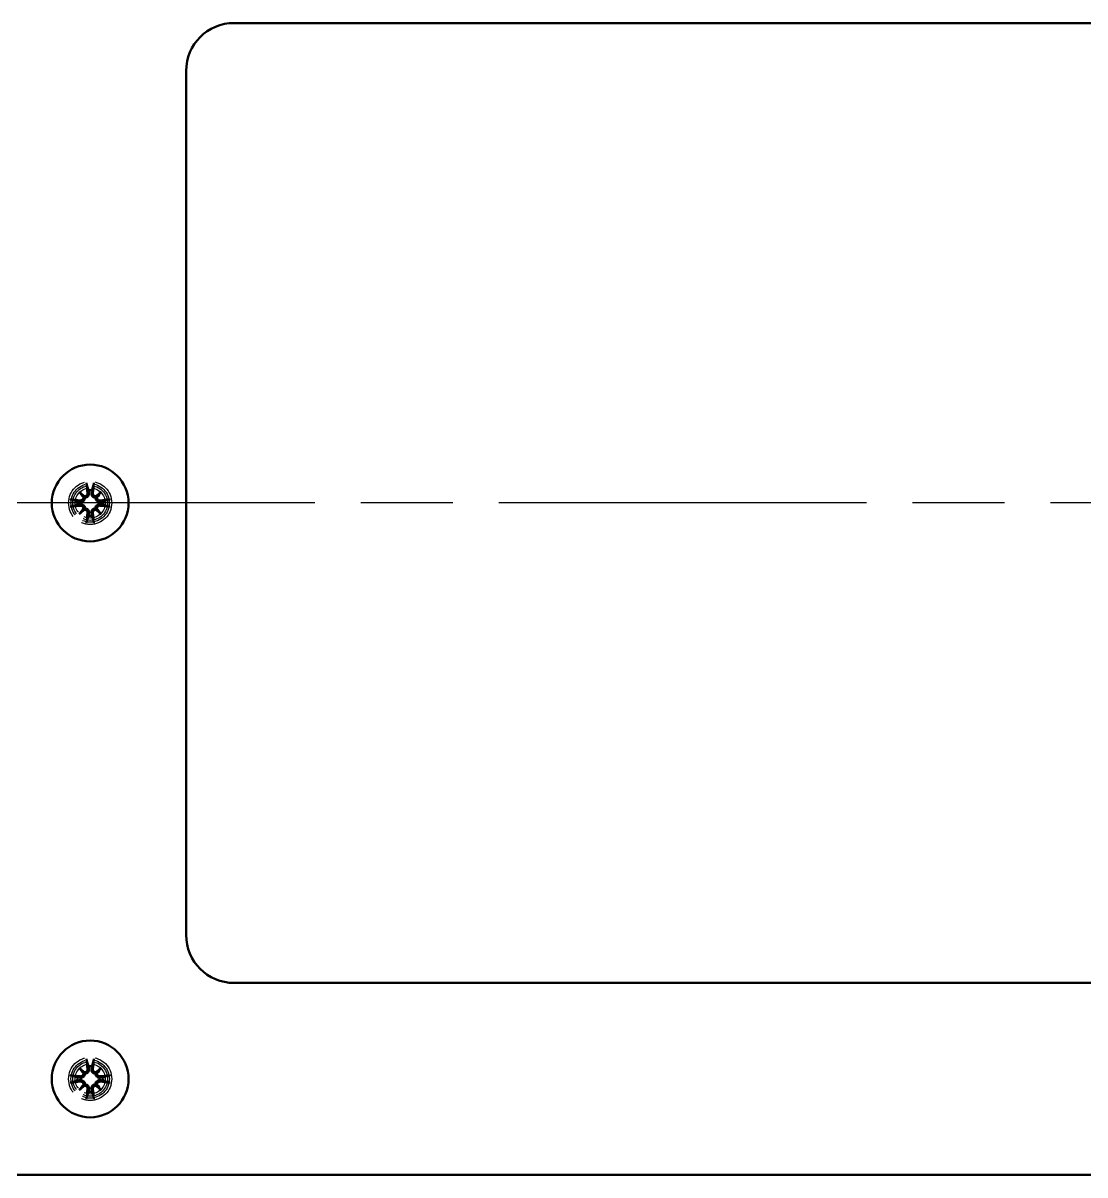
# Model space of a CAD drawing. Header units: millimetres. Extents: x 0 to 4200, y 0 to 2970.
# Drawn here: x 1369.3 to 1479.9, y 2135.2 to 2255.2 of the extents above; entities that cross this region are included whole.
import ezdxf

# ---------------------------------------------------------------- set-up
doc = ezdxf.new("R2010")
doc.units = ezdxf.units.MM
doc.header["$LTSCALE"] = 10
doc.linetypes.add('CHAIN', pattern=[0.7087, 0.4724, -0.0591, 0.1181, -0.0591])
doc.linetypes.add('DASHED', pattern=[0.2067, 0.1654, -0.0413])
doc.layers.add('Centerline (ANSI)', color=7, linetype='Continuous', lineweight=25)
doc.layers.add('Co ban', color=7, linetype='Continuous', lineweight=50)
doc.layers.add('Manh', color=7, linetype='DASHED', lineweight=25, true_color=0x008000)

msp = doc.modelspace()

# ---------------------------------------------------------------- linework, layer by layer
at = {"layer": 'Centerline (ANSI)', "linetype": 'CHAIN', "ltscale": 8.113447}
msp.add_line((2549.67, 2205.2), (583.52, 2205.2), dxfattribs=at)
at = {"layer": 'Co ban'}
for p, q in [((1391.27, 2255.2), (1581.27, 2255.2)), ((1386.27, 2160.2), (1386.27, 2250.2)), ((1375.11, 2206.36), (1375.6, 2205.87)), ((1375.6, 2205.87), (1375.74, 2205.73)), ((1376.95, 2205.87), (1376.81, 2205.73)), ((1377.43, 2206.36), (1376.95, 2205.87)), ((1375.11, 2204.04), (1375.6, 2204.52)), ((1375.6, 2204.52), (1375.74, 2204.66)), ((1376.95, 2204.52), (1376.81, 2204.66)), ((1377.43, 2204.04), (1376.95, 2204.52)), ((1581.27, 2155.2), (1391.27, 2155.2)), ((1375.11, 2146.36), (1375.6, 2145.87)), ((1375.6, 2145.87), (1375.74, 2145.73)), ((1376.95, 2145.87), (1376.81, 2145.73)), ((1377.43, 2146.36), (1376.95, 2145.87)), ((1375.11, 2144.04), (1375.6, 2144.52)), ((1375.6, 2144.52), (1375.74, 2144.66)), ((1376.95, 2144.52), (1376.81, 2144.66)), ((1377.43, 2144.04), (1376.95, 2144.52)), ((1821.27, 2135.2), (711.27, 2135.2))]:
    msp.add_line(p, q, dxfattribs=at)
for centre in [(1376.27, 2205.2), (1376.27, 2145.2)]:
    msp.add_circle(centre, 4, dxfattribs=at)
for centre, radius, start, end in [((1391.27, 2250.2), 5, 90, 180), ((1376.27, 2205.2), 1.34, 82.3918, 97.6082), ((1376.27, 2205.2), 1.34, 172.3918, 187.6082), ((1376.27, 2205.2), 1.34, 352.3918, 7.6082), ((1376.27, 2205.2), 1.34, 262.3918, 277.6082), ((1391.27, 2160.2), 5, 180, 270), ((1376.27, 2145.2), 1.34, 82.3918, 97.6082), ((1376.27, 2145.2), 1.34, 172.3918, 187.6082), ((1376.27, 2145.2), 1.34, 352.3918, 7.6082), ((1376.27, 2145.2), 1.34, 262.3918, 277.6082)]:
    msp.add_arc(centre, radius, start, end, dxfattribs=at)
for centre, major_axis, ratio, start_param, end_param in [((1376.68, 2205.25), (0.78, -6.44), 0.087156, 4.378084, 4.547777), ((1375.87, 2205.25), (0.78, 6.44), 0.087156, 4.877001, 5.046694), ((1377, 2205.82), (-4.2, 4.86), 0.173648, 1.313224, 1.430376), ((1375.65, 2204.47), (4.86, -4.2), 0.173648, 1.711217, 1.828368), ((1375.37, 2205.86), (-0.188, -0.163), 0.868224, 2.023807, 2.409971), ((1375.61, 2206.1), (-0.163, -0.188), 0.868224, 0.731621, 1.117785), ((1376.9, 2204.47), (4.86, 4.2), 0.173648, 1.313224, 1.430376), ((1376.94, 2206.1), (-0.163, 0.188), 0.868224, 2.023807, 2.409971), ((1377.18, 2205.86), (-0.188, 0.163), 0.868224, 0.731621, 1.117785), ((1375.55, 2205.82), (-4.2, -4.86), 0.173648, 1.711217, 1.828368), ((1376.23, 2204.79), (-6.44, 0.78), 0.087156, 4.877001, 5.046694), ((1376.23, 2205.6), (6.44, 0.78), 0.087156, 4.378084, 4.547777), ((1377, 2204.57), (4.2, 4.86), 0.173648, 1.711217, 1.828368), ((1375.65, 2205.92), (-4.86, -4.2), 0.173648, 1.313224, 1.430376), ((1375.37, 2204.54), (0.188, -0.163), 0.868224, 0.731621, 1.117785), ((1375.61, 2204.29), (0.163, -0.188), 0.868224, 2.023807, 2.409971), ((1376.94, 2204.29), (0.163, 0.188), 0.868224, 0.731621, 1.117785), ((1376.9, 2205.92), (-4.86, 4.2), 0.173648, 1.711217, 1.828368), ((1377.18, 2204.54), (0.188, 0.163), 0.868224, 2.023807, 2.409971), ((1375.55, 2204.57), (4.2, -4.86), 0.173648, 1.313224, 1.430376), ((1376.32, 2204.79), (-6.44, -0.78), 0.087156, 4.378084, 4.547777), ((1376.32, 2205.6), (6.44, -0.78), 0.087156, 4.877001, 5.046694), ((1376.68, 2205.15), (-0.78, -6.44), 0.087156, 4.877001, 5.046694), ((1375.87, 2205.15), (-0.78, 6.44), 0.087156, 4.378084, 4.547777), ((1376.68, 2145.25), (0.78, -6.44), 0.087156, 4.378084, 4.547777), ((1375.87, 2145.25), (0.78, 6.44), 0.087156, 4.877001, 5.046694), ((1377, 2145.82), (-4.2, 4.86), 0.173648, 1.313224, 1.430376), ((1375.65, 2144.47), (4.86, -4.2), 0.173648, 1.711217, 1.828368), ((1375.37, 2145.86), (-0.188, -0.163), 0.868224, 2.023807, 2.409971), ((1375.61, 2146.1), (-0.163, -0.188), 0.868224, 0.731621, 1.117785), ((1376.9, 2144.47), (4.86, 4.2), 0.173648, 1.313224, 1.430376), ((1376.94, 2146.1), (-0.163, 0.188), 0.868224, 2.023807, 2.409971), ((1377.18, 2145.86), (-0.188, 0.163), 0.868224, 0.731621, 1.117785), ((1375.55, 2145.82), (-4.2, -4.86), 0.173648, 1.711217, 1.828368), ((1376.23, 2144.79), (-6.44, 0.78), 0.087156, 4.877001, 5.046694), ((1376.23, 2145.6), (6.44, 0.78), 0.087156, 4.378084, 4.547777), ((1377, 2144.57), (4.2, 4.86), 0.173648, 1.711217, 1.828368), ((1375.65, 2145.92), (-4.86, -4.2), 0.173648, 1.313224, 1.430376), ((1375.37, 2144.54), (0.188, -0.163), 0.868224, 0.731621, 1.117785), ((1375.61, 2144.29), (0.163, -0.188), 0.868224, 2.023807, 2.409971), ((1376.94, 2144.29), (0.163, 0.188), 0.868224, 0.731621, 1.117785), ((1376.9, 2145.92), (-4.86, 4.2), 0.173648, 1.711217, 1.828368), ((1377.18, 2144.54), (0.188, 0.163), 0.868224, 2.023807, 2.409971), ((1375.55, 2144.57), (4.2, -4.86), 0.173648, 1.313224, 1.430376), ((1376.32, 2144.79), (-6.44, -0.78), 0.087156, 4.378084, 4.547777), ((1376.32, 2145.6), (6.44, -0.78), 0.087156, 4.877001, 5.046694), ((1376.68, 2145.15), (-0.78, -6.44), 0.087156, 4.877001, 5.046694), ((1375.87, 2145.15), (-0.78, 6.44), 0.087156, 4.378084, 4.547777)]:
    msp.add_ellipse(centre, major_axis=major_axis, ratio=ratio, start_param=start_param, end_param=end_param, dxfattribs=at)
for points, knots in [([(1375.92, 2207.09), (1375.92, 2207.1), (1375.92, 2207.11), (1375.91, 2207.14), (1375.91, 2207.16), (1375.9, 2207.2), (1375.9, 2207.22), (1375.9, 2207.26), (1375.89, 2207.28), (1375.89, 2207.29)], [0.05658644, 0.05658644, 0.05658644, 0.05658644, 0.06161587, 0.06161587, 0.06775669, 0.06775669, 0.07390904, 0.07390904, 0.07912293, 0.07912293, 0.07912293, 0.07912293]), ([(1376.66, 2207.29), (1376.65, 2207.28), (1376.65, 2207.26), (1376.65, 2207.22), (1376.64, 2207.2), (1376.64, 2207.16), (1376.63, 2207.14), (1376.63, 2207.11), (1376.63, 2207.1), (1376.62, 2207.09)], [0.01947687, 0.01947687, 0.01947687, 0.01947687, 0.02469076, 0.02469076, 0.03084311, 0.03084311, 0.03698394, 0.03698394, 0.04201336, 0.04201336, 0.04201336, 0.04201336]), ([(1375.74, 2205.73), (1375.74, 2205.71), (1375.73, 2205.68), (1375.72, 2205.62), (1375.7, 2205.58), (1375.66, 2205.51), (1375.63, 2205.47), (1375.57, 2205.41), (1375.53, 2205.39), (1375.46, 2205.35), (1375.42, 2205.34), (1375.33, 2205.32), (1375.28, 2205.32), (1375.24, 2205.33), (1375.23, 2205.33), (1375.23, 2205.33), (1375.22, 2205.33)], [-0.07279593, -0.07279593, -0.07279593, -0.07279593, -0.06545108, -0.06545108, -0.05320296, -0.05320296, -0.04095485, -0.04095485, -0.02870674, -0.02870674, -0.01435337, -0.01435337, 0, 0, 0, 0.00217911, 0.00217911, 0.00217911, 0.00217911]), ([(1375.58, 2205.78), (1375.58, 2205.78), (1375.58, 2205.78), (1375.58, 2205.74), (1375.57, 2205.7), (1375.54, 2205.62), (1375.51, 2205.59), (1375.46, 2205.54), (1375.43, 2205.51), (1375.35, 2205.48), (1375.31, 2205.47), (1375.26, 2205.47), (1375.25, 2205.47), (1375.24, 2205.47)], [0.02262944, 0.02262944, 0.02262944, 0.02262944, 0.02319765, 0.02319765, 0.0345489, 0.0345489, 0.04590016, 0.04590016, 0.05733835, 0.05733835, 0.06877655, 0.06877655, 0.07249221, 0.07249221, 0.07249221, 0.07249221]), ([(1376, 2206.23), (1376, 2206.2), (1376, 2206.16), (1375.97, 2206.08), (1375.95, 2206.04), (1375.91, 2205.98), (1375.88, 2205.95), (1375.81, 2205.91), (1375.77, 2205.9), (1375.72, 2205.9), (1375.7, 2205.89), (1375.69, 2205.89)], [0, 0, 0, 0, 0.01151442, 0.01151442, 0.02302884, 0.02302884, 0.0344178, 0.0344178, 0.04580676, 0.04580676, 0.0498478, 0.0498478, 0.0498478, 0.0498478]), ([(1376.14, 2206.25), (1376.14, 2206.25), (1376.14, 2206.24), (1376.15, 2206.19), (1376.15, 2206.14), (1376.13, 2206.05), (1376.12, 2206.01), (1376.08, 2205.94), (1376.06, 2205.9), (1376, 2205.84), (1375.96, 2205.81), (1375.89, 2205.77), (1375.85, 2205.75), (1375.79, 2205.74), (1375.76, 2205.73), (1375.74, 2205.73)], [0.18013192, 0.18013192, 0.18013192, 0.18013192, 0.18231103, 0.18231103, 0.1966644, 0.1966644, 0.21101777, 0.21101777, 0.22326588, 0.22326588, 0.23551399, 0.23551399, 0.24776211, 0.24776211, 0.25510696, 0.25510696, 0.25510696, 0.25510696]), ([(1376.81, 2205.73), (1376.79, 2205.73), (1376.76, 2205.74), (1376.69, 2205.75), (1376.65, 2205.77), (1376.58, 2205.81), (1376.55, 2205.84), (1376.49, 2205.9), (1376.47, 2205.94), (1376.43, 2206.01), (1376.41, 2206.05), (1376.4, 2206.14), (1376.4, 2206.19), (1376.4, 2206.23), (1376.4, 2206.24), (1376.4, 2206.25), (1376.41, 2206.25)], [-0.07279593, -0.07279593, -0.07279593, -0.07279593, -0.06545108, -0.06545108, -0.05320296, -0.05320296, -0.04095485, -0.04095485, -0.02870674, -0.02870674, -0.01435337, -0.01435337, 0, 0, 0, 0.00217911, 0.00217911, 0.00217911, 0.00217911]), ([(1376.86, 2205.89), (1376.86, 2205.89), (1376.86, 2205.89), (1376.82, 2205.9), (1376.78, 2205.9), (1376.7, 2205.93), (1376.67, 2205.96), (1376.61, 2206.01), (1376.59, 2206.04), (1376.56, 2206.12), (1376.55, 2206.16), (1376.55, 2206.21), (1376.55, 2206.22), (1376.55, 2206.23)], [0.02262869, 0.02262869, 0.02262869, 0.02262869, 0.02311382, 0.02311382, 0.03450698, 0.03450698, 0.04590014, 0.04590014, 0.05733833, 0.05733833, 0.06877652, 0.06877652, 0.07249219, 0.07249219, 0.07249219, 0.07249219]), ([(1377.33, 2205.33), (1377.32, 2205.33), (1377.32, 2205.33), (1377.27, 2205.32), (1377.22, 2205.32), (1377.13, 2205.34), (1377.09, 2205.35), (1377.01, 2205.39), (1376.98, 2205.41), (1376.92, 2205.47), (1376.89, 2205.51), (1376.85, 2205.58), (1376.83, 2205.62), (1376.82, 2205.68), (1376.81, 2205.71), (1376.81, 2205.73)], [0.18013192, 0.18013192, 0.18013192, 0.18013192, 0.18231103, 0.18231103, 0.1966644, 0.1966644, 0.21101777, 0.21101777, 0.22326588, 0.22326588, 0.23551399, 0.23551399, 0.24776211, 0.24776211, 0.25510696, 0.25510696, 0.25510696, 0.25510696]), ([(1377.31, 2205.47), (1377.27, 2205.47), (1377.23, 2205.47), (1377.15, 2205.5), (1377.12, 2205.52), (1377.06, 2205.56), (1377.03, 2205.59), (1376.99, 2205.66), (1376.98, 2205.7), (1376.97, 2205.75), (1376.97, 2205.77), (1376.97, 2205.78)], [0, 0, 0, 0, 0.01151442, 0.01151442, 0.02302884, 0.02302884, 0.0344178, 0.0344178, 0.04580676, 0.04580676, 0.0498478, 0.0498478, 0.0498478, 0.0498478]), ([(1374.18, 2205.58), (1374.19, 2205.58), (1374.21, 2205.58), (1374.25, 2205.57), (1374.27, 2205.57), (1374.31, 2205.56), (1374.33, 2205.56), (1374.36, 2205.55), (1374.37, 2205.55), (1374.38, 2205.55)], [0.01947687, 0.01947687, 0.01947687, 0.01947687, 0.02469076, 0.02469076, 0.03084311, 0.03084311, 0.03698394, 0.03698394, 0.04201336, 0.04201336, 0.04201336, 0.04201336]), ([(1374.38, 2204.85), (1374.37, 2204.84), (1374.36, 2204.84), (1374.33, 2204.84), (1374.31, 2204.83), (1374.27, 2204.83), (1374.25, 2204.82), (1374.21, 2204.82), (1374.19, 2204.82), (1374.18, 2204.82)], [0.05658644, 0.05658644, 0.05658644, 0.05658644, 0.06161587, 0.06161587, 0.06775669, 0.06775669, 0.07390904, 0.07390904, 0.07912293, 0.07912293, 0.07912293, 0.07912293]), ([(1375.22, 2205.07), (1375.23, 2205.07), (1375.23, 2205.07), (1375.28, 2205.07), (1375.33, 2205.07), (1375.42, 2205.06), (1375.46, 2205.04), (1375.53, 2205), (1375.57, 2204.98), (1375.63, 2204.92), (1375.66, 2204.89), (1375.7, 2204.82), (1375.72, 2204.78), (1375.73, 2204.71), (1375.74, 2204.68), (1375.74, 2204.66)], [0.18013192, 0.18013192, 0.18013192, 0.18013192, 0.18231103, 0.18231103, 0.1966644, 0.1966644, 0.21101777, 0.21101777, 0.22326588, 0.22326588, 0.23551399, 0.23551399, 0.24776211, 0.24776211, 0.25510696, 0.25510696, 0.25510696, 0.25510696]), ([(1375.24, 2204.92), (1375.27, 2204.92), (1375.32, 2204.92), (1375.39, 2204.9), (1375.43, 2204.88), (1375.49, 2204.83), (1375.52, 2204.8), (1375.56, 2204.73), (1375.57, 2204.69), (1375.58, 2204.64), (1375.58, 2204.63), (1375.58, 2204.61)], [0, 0, 0, 0, 0.01151442, 0.01151442, 0.02302884, 0.02302884, 0.0344178, 0.0344178, 0.04580676, 0.04580676, 0.0498478, 0.0498478, 0.0498478, 0.0498478]), ([(1375.69, 2204.5), (1375.69, 2204.5), (1375.69, 2204.5), (1375.73, 2204.5), (1375.77, 2204.49), (1375.85, 2204.46), (1375.88, 2204.44), (1375.93, 2204.38), (1375.96, 2204.35), (1375.99, 2204.27), (1376, 2204.23), (1376, 2204.18), (1376, 2204.17), (1376, 2204.16)], [0.02262944, 0.02262944, 0.02262944, 0.02262944, 0.02319765, 0.02319765, 0.0345489, 0.0345489, 0.04590016, 0.04590016, 0.05733835, 0.05733835, 0.06877655, 0.06877655, 0.07249221, 0.07249221, 0.07249221, 0.07249221]), ([(1375.74, 2204.66), (1375.76, 2204.66), (1375.79, 2204.66), (1375.85, 2204.64), (1375.89, 2204.62), (1375.96, 2204.58), (1376, 2204.55), (1376.06, 2204.49), (1376.08, 2204.46), (1376.12, 2204.39), (1376.13, 2204.34), (1376.15, 2204.25), (1376.15, 2204.2), (1376.15, 2204.16), (1376.14, 2204.15), (1376.14, 2204.15), (1376.14, 2204.14)], [-0.07279593, -0.07279593, -0.07279593, -0.07279593, -0.06545108, -0.06545108, -0.05320296, -0.05320296, -0.04095485, -0.04095485, -0.02870674, -0.02870674, -0.01435337, -0.01435337, 0, 0, 0, 0.00217911, 0.00217911, 0.00217911, 0.00217911]), ([(1376.41, 2204.14), (1376.4, 2204.15), (1376.4, 2204.15), (1376.4, 2204.2), (1376.4, 2204.25), (1376.41, 2204.34), (1376.43, 2204.39), (1376.47, 2204.46), (1376.49, 2204.49), (1376.55, 2204.55), (1376.58, 2204.58), (1376.65, 2204.62), (1376.69, 2204.64), (1376.76, 2204.66), (1376.79, 2204.66), (1376.81, 2204.66)], [0.18013192, 0.18013192, 0.18013192, 0.18013192, 0.18231103, 0.18231103, 0.1966644, 0.1966644, 0.21101777, 0.21101777, 0.22326588, 0.22326588, 0.23551399, 0.23551399, 0.24776211, 0.24776211, 0.25510696, 0.25510696, 0.25510696, 0.25510696]), ([(1376.55, 2204.16), (1376.55, 2204.2), (1376.55, 2204.24), (1376.57, 2204.32), (1376.59, 2204.35), (1376.64, 2204.41), (1376.67, 2204.44), (1376.74, 2204.48), (1376.78, 2204.49), (1376.83, 2204.5), (1376.85, 2204.5), (1376.86, 2204.5)], [0, 0, 0, 0, 0.01154742, 0.01154742, 0.02309483, 0.02309483, 0.0344508, 0.0344508, 0.04580677, 0.04580677, 0.04984781, 0.04984781, 0.04984781, 0.04984781]), ([(1376.81, 2204.66), (1376.81, 2204.68), (1376.82, 2204.71), (1376.83, 2204.78), (1376.85, 2204.82), (1376.89, 2204.89), (1376.92, 2204.92), (1376.98, 2204.98), (1377.01, 2205), (1377.09, 2205.04), (1377.13, 2205.06), (1377.22, 2205.07), (1377.27, 2205.07), (1377.31, 2205.07), (1377.32, 2205.07), (1377.32, 2205.07), (1377.33, 2205.07)], [-0.07279593, -0.07279593, -0.07279593, -0.07279593, -0.06545108, -0.06545108, -0.05320296, -0.05320296, -0.04095485, -0.04095485, -0.02870674, -0.02870674, -0.01435337, -0.01435337, 0, 0, 0, 0.00217911, 0.00217911, 0.00217911, 0.00217911]), ([(1376.97, 2204.61), (1376.97, 2204.61), (1376.97, 2204.62), (1376.97, 2204.65), (1376.98, 2204.7), (1377.01, 2204.77), (1377.03, 2204.8), (1377.09, 2204.86), (1377.12, 2204.88), (1377.2, 2204.91), (1377.24, 2204.92), (1377.29, 2204.92), (1377.3, 2204.92), (1377.31, 2204.92)], [0.02262944, 0.02262944, 0.02262944, 0.02262944, 0.02319765, 0.02319765, 0.0345489, 0.0345489, 0.04590016, 0.04590016, 0.05733835, 0.05733835, 0.06877655, 0.06877655, 0.07249221, 0.07249221, 0.07249221, 0.07249221]), ([(1378.17, 2205.55), (1378.18, 2205.55), (1378.19, 2205.55), (1378.22, 2205.56), (1378.24, 2205.56), (1378.27, 2205.57), (1378.3, 2205.57), (1378.33, 2205.58), (1378.35, 2205.58), (1378.37, 2205.58)], [0.05658644, 0.05658644, 0.05658644, 0.05658644, 0.06161587, 0.06161587, 0.06775669, 0.06775669, 0.07390904, 0.07390904, 0.07912293, 0.07912293, 0.07912293, 0.07912293]), ([(1378.37, 2204.82), (1378.35, 2204.82), (1378.33, 2204.82), (1378.3, 2204.82), (1378.27, 2204.83), (1378.24, 2204.83), (1378.22, 2204.84), (1378.19, 2204.84), (1378.18, 2204.84), (1378.17, 2204.85)], [0.01947687, 0.01947687, 0.01947687, 0.01947687, 0.02469076, 0.02469076, 0.03084311, 0.03084311, 0.03698394, 0.03698394, 0.04201336, 0.04201336, 0.04201336, 0.04201336]), ([(1375.89, 2203.1), (1375.89, 2203.12), (1375.9, 2203.14), (1375.9, 2203.17), (1375.9, 2203.2), (1375.91, 2203.24), (1375.91, 2203.26), (1375.92, 2203.28), (1375.92, 2203.29), (1375.92, 2203.3)], [0.01947687, 0.01947687, 0.01947687, 0.01947687, 0.02469076, 0.02469076, 0.03084311, 0.03084311, 0.03698394, 0.03698394, 0.04201336, 0.04201336, 0.04201336, 0.04201336]), ([(1376.62, 2203.3), (1376.63, 2203.29), (1376.63, 2203.28), (1376.63, 2203.26), (1376.64, 2203.24), (1376.64, 2203.2), (1376.65, 2203.17), (1376.65, 2203.14), (1376.65, 2203.12), (1376.66, 2203.1)], [0.05658644, 0.05658644, 0.05658644, 0.05658644, 0.06161587, 0.06161587, 0.06775669, 0.06775669, 0.07390904, 0.07390904, 0.07912293, 0.07912293, 0.07912293, 0.07912293]), ([(1375.92, 2147.09), (1375.92, 2147.1), (1375.92, 2147.11), (1375.91, 2147.14), (1375.91, 2147.16), (1375.9, 2147.2), (1375.9, 2147.22), (1375.9, 2147.26), (1375.89, 2147.28), (1375.89, 2147.29)], [0.05658644, 0.05658644, 0.05658644, 0.05658644, 0.06161587, 0.06161587, 0.06775669, 0.06775669, 0.07390904, 0.07390904, 0.07912293, 0.07912293, 0.07912293, 0.07912293]), ([(1376.66, 2147.29), (1376.65, 2147.28), (1376.65, 2147.26), (1376.65, 2147.22), (1376.64, 2147.2), (1376.64, 2147.16), (1376.63, 2147.14), (1376.63, 2147.11), (1376.63, 2147.1), (1376.62, 2147.09)], [0.01947687, 0.01947687, 0.01947687, 0.01947687, 0.02469076, 0.02469076, 0.03084311, 0.03084311, 0.03698394, 0.03698394, 0.04201336, 0.04201336, 0.04201336, 0.04201336]), ([(1375.74, 2145.73), (1375.74, 2145.71), (1375.73, 2145.68), (1375.72, 2145.62), (1375.7, 2145.58), (1375.66, 2145.51), (1375.63, 2145.47), (1375.57, 2145.41), (1375.53, 2145.39), (1375.46, 2145.35), (1375.42, 2145.34), (1375.33, 2145.32), (1375.28, 2145.32), (1375.24, 2145.33), (1375.23, 2145.33), (1375.23, 2145.33), (1375.22, 2145.33)], [-0.07279593, -0.07279593, -0.07279593, -0.07279593, -0.06545108, -0.06545108, -0.05320296, -0.05320296, -0.04095485, -0.04095485, -0.02870674, -0.02870674, -0.01435337, -0.01435337, 0, 0, 0, 0.00217911, 0.00217911, 0.00217911, 0.00217911]), ([(1375.58, 2145.78), (1375.58, 2145.78), (1375.58, 2145.78), (1375.58, 2145.74), (1375.57, 2145.7), (1375.54, 2145.62), (1375.51, 2145.59), (1375.46, 2145.54), (1375.43, 2145.51), (1375.35, 2145.48), (1375.31, 2145.47), (1375.26, 2145.47), (1375.25, 2145.47), (1375.24, 2145.47)], [0.02262944, 0.02262944, 0.02262944, 0.02262944, 0.02319765, 0.02319765, 0.0345489, 0.0345489, 0.04590016, 0.04590016, 0.05733835, 0.05733835, 0.06877655, 0.06877655, 0.07249221, 0.07249221, 0.07249221, 0.07249221]), ([(1376, 2146.23), (1376, 2146.2), (1376, 2146.16), (1375.97, 2146.08), (1375.95, 2146.04), (1375.91, 2145.98), (1375.88, 2145.95), (1375.81, 2145.91), (1375.77, 2145.9), (1375.72, 2145.9), (1375.7, 2145.89), (1375.69, 2145.89)], [0, 0, 0, 0, 0.01151442, 0.01151442, 0.02302884, 0.02302884, 0.0344178, 0.0344178, 0.04580676, 0.04580676, 0.0498478, 0.0498478, 0.0498478, 0.0498478]), ([(1376.14, 2146.25), (1376.14, 2146.25), (1376.14, 2146.24), (1376.15, 2146.19), (1376.15, 2146.14), (1376.13, 2146.05), (1376.12, 2146.01), (1376.08, 2145.94), (1376.06, 2145.9), (1376, 2145.84), (1375.96, 2145.81), (1375.89, 2145.77), (1375.85, 2145.75), (1375.79, 2145.74), (1375.76, 2145.73), (1375.74, 2145.73)], [0.18013192, 0.18013192, 0.18013192, 0.18013192, 0.18231103, 0.18231103, 0.1966644, 0.1966644, 0.21101777, 0.21101777, 0.22326588, 0.22326588, 0.23551399, 0.23551399, 0.24776211, 0.24776211, 0.25510696, 0.25510696, 0.25510696, 0.25510696]), ([(1376.81, 2145.73), (1376.79, 2145.73), (1376.76, 2145.74), (1376.69, 2145.75), (1376.65, 2145.77), (1376.58, 2145.81), (1376.55, 2145.84), (1376.49, 2145.9), (1376.47, 2145.94), (1376.43, 2146.01), (1376.41, 2146.05), (1376.4, 2146.14), (1376.4, 2146.19), (1376.4, 2146.23), (1376.4, 2146.24), (1376.4, 2146.25), (1376.41, 2146.25)], [-0.07279593, -0.07279593, -0.07279593, -0.07279593, -0.06545108, -0.06545108, -0.05320296, -0.05320296, -0.04095485, -0.04095485, -0.02870674, -0.02870674, -0.01435337, -0.01435337, 0, 0, 0, 0.00217911, 0.00217911, 0.00217911, 0.00217911]), ([(1376.86, 2145.89), (1376.86, 2145.89), (1376.86, 2145.89), (1376.82, 2145.9), (1376.78, 2145.9), (1376.7, 2145.93), (1376.67, 2145.96), (1376.61, 2146.01), (1376.59, 2146.04), (1376.56, 2146.12), (1376.55, 2146.16), (1376.55, 2146.21), (1376.55, 2146.22), (1376.55, 2146.23)], [0.02262869, 0.02262869, 0.02262869, 0.02262869, 0.02311382, 0.02311382, 0.03450698, 0.03450698, 0.04590014, 0.04590014, 0.05733833, 0.05733833, 0.06877652, 0.06877652, 0.07249219, 0.07249219, 0.07249219, 0.07249219]), ([(1377.33, 2145.33), (1377.32, 2145.33), (1377.32, 2145.33), (1377.27, 2145.32), (1377.22, 2145.32), (1377.13, 2145.34), (1377.09, 2145.35), (1377.01, 2145.39), (1376.98, 2145.41), (1376.92, 2145.47), (1376.89, 2145.51), (1376.85, 2145.58), (1376.83, 2145.62), (1376.82, 2145.68), (1376.81, 2145.71), (1376.81, 2145.73)], [0.18013192, 0.18013192, 0.18013192, 0.18013192, 0.18231103, 0.18231103, 0.1966644, 0.1966644, 0.21101777, 0.21101777, 0.22326588, 0.22326588, 0.23551399, 0.23551399, 0.24776211, 0.24776211, 0.25510696, 0.25510696, 0.25510696, 0.25510696]), ([(1377.31, 2145.47), (1377.27, 2145.47), (1377.23, 2145.47), (1377.15, 2145.5), (1377.12, 2145.52), (1377.06, 2145.56), (1377.03, 2145.59), (1376.99, 2145.66), (1376.98, 2145.7), (1376.97, 2145.75), (1376.97, 2145.77), (1376.97, 2145.78)], [0, 0, 0, 0, 0.01151442, 0.01151442, 0.02302884, 0.02302884, 0.0344178, 0.0344178, 0.04580676, 0.04580676, 0.0498478, 0.0498478, 0.0498478, 0.0498478]), ([(1374.18, 2145.58), (1374.19, 2145.58), (1374.21, 2145.58), (1374.25, 2145.57), (1374.27, 2145.57), (1374.31, 2145.56), (1374.33, 2145.56), (1374.36, 2145.55), (1374.37, 2145.55), (1374.38, 2145.55)], [0.01947687, 0.01947687, 0.01947687, 0.01947687, 0.02469076, 0.02469076, 0.03084311, 0.03084311, 0.03698394, 0.03698394, 0.04201336, 0.04201336, 0.04201336, 0.04201336]), ([(1374.38, 2144.85), (1374.37, 2144.84), (1374.36, 2144.84), (1374.33, 2144.84), (1374.31, 2144.83), (1374.27, 2144.83), (1374.25, 2144.82), (1374.21, 2144.82), (1374.19, 2144.82), (1374.18, 2144.82)], [0.05658644, 0.05658644, 0.05658644, 0.05658644, 0.06161587, 0.06161587, 0.06775669, 0.06775669, 0.07390904, 0.07390904, 0.07912293, 0.07912293, 0.07912293, 0.07912293]), ([(1375.22, 2145.07), (1375.23, 2145.07), (1375.23, 2145.07), (1375.28, 2145.07), (1375.33, 2145.07), (1375.42, 2145.06), (1375.46, 2145.04), (1375.53, 2145), (1375.57, 2144.98), (1375.63, 2144.92), (1375.66, 2144.89), (1375.7, 2144.82), (1375.72, 2144.78), (1375.73, 2144.71), (1375.74, 2144.68), (1375.74, 2144.66)], [0.18013192, 0.18013192, 0.18013192, 0.18013192, 0.18231103, 0.18231103, 0.1966644, 0.1966644, 0.21101777, 0.21101777, 0.22326588, 0.22326588, 0.23551399, 0.23551399, 0.24776211, 0.24776211, 0.25510696, 0.25510696, 0.25510696, 0.25510696]), ([(1375.24, 2144.92), (1375.27, 2144.92), (1375.32, 2144.92), (1375.39, 2144.9), (1375.43, 2144.88), (1375.49, 2144.83), (1375.52, 2144.8), (1375.56, 2144.73), (1375.57, 2144.69), (1375.58, 2144.64), (1375.58, 2144.63), (1375.58, 2144.61)], [0, 0, 0, 0, 0.01151442, 0.01151442, 0.02302884, 0.02302884, 0.0344178, 0.0344178, 0.04580676, 0.04580676, 0.0498478, 0.0498478, 0.0498478, 0.0498478]), ([(1375.69, 2144.5), (1375.69, 2144.5), (1375.69, 2144.5), (1375.73, 2144.5), (1375.77, 2144.49), (1375.85, 2144.46), (1375.88, 2144.44), (1375.93, 2144.38), (1375.96, 2144.35), (1375.99, 2144.27), (1376, 2144.23), (1376, 2144.18), (1376, 2144.17), (1376, 2144.16)], [0.02262944, 0.02262944, 0.02262944, 0.02262944, 0.02319765, 0.02319765, 0.0345489, 0.0345489, 0.04590016, 0.04590016, 0.05733835, 0.05733835, 0.06877655, 0.06877655, 0.07249221, 0.07249221, 0.07249221, 0.07249221]), ([(1375.74, 2144.66), (1375.76, 2144.66), (1375.79, 2144.66), (1375.85, 2144.64), (1375.89, 2144.62), (1375.96, 2144.58), (1376, 2144.55), (1376.06, 2144.49), (1376.08, 2144.46), (1376.12, 2144.39), (1376.13, 2144.34), (1376.15, 2144.25), (1376.15, 2144.2), (1376.15, 2144.16), (1376.14, 2144.15), (1376.14, 2144.15), (1376.14, 2144.14)], [-0.07279593, -0.07279593, -0.07279593, -0.07279593, -0.06545108, -0.06545108, -0.05320296, -0.05320296, -0.04095485, -0.04095485, -0.02870674, -0.02870674, -0.01435337, -0.01435337, 0, 0, 0, 0.00217911, 0.00217911, 0.00217911, 0.00217911]), ([(1376.41, 2144.14), (1376.4, 2144.15), (1376.4, 2144.15), (1376.4, 2144.2), (1376.4, 2144.25), (1376.41, 2144.34), (1376.43, 2144.39), (1376.47, 2144.46), (1376.49, 2144.49), (1376.55, 2144.55), (1376.58, 2144.58), (1376.65, 2144.62), (1376.69, 2144.64), (1376.76, 2144.66), (1376.79, 2144.66), (1376.81, 2144.66)], [0.18013192, 0.18013192, 0.18013192, 0.18013192, 0.18231103, 0.18231103, 0.1966644, 0.1966644, 0.21101777, 0.21101777, 0.22326588, 0.22326588, 0.23551399, 0.23551399, 0.24776211, 0.24776211, 0.25510696, 0.25510696, 0.25510696, 0.25510696]), ([(1376.55, 2144.16), (1376.55, 2144.2), (1376.55, 2144.24), (1376.57, 2144.32), (1376.59, 2144.35), (1376.64, 2144.41), (1376.67, 2144.44), (1376.74, 2144.48), (1376.78, 2144.49), (1376.83, 2144.5), (1376.85, 2144.5), (1376.86, 2144.5)], [0, 0, 0, 0, 0.01154742, 0.01154742, 0.02309483, 0.02309483, 0.0344508, 0.0344508, 0.04580677, 0.04580677, 0.04984781, 0.04984781, 0.04984781, 0.04984781]), ([(1376.81, 2144.66), (1376.81, 2144.68), (1376.82, 2144.71), (1376.83, 2144.78), (1376.85, 2144.82), (1376.89, 2144.89), (1376.92, 2144.92), (1376.98, 2144.98), (1377.01, 2145), (1377.09, 2145.04), (1377.13, 2145.06), (1377.22, 2145.07), (1377.27, 2145.07), (1377.31, 2145.07), (1377.32, 2145.07), (1377.32, 2145.07), (1377.33, 2145.07)], [-0.07279593, -0.07279593, -0.07279593, -0.07279593, -0.06545108, -0.06545108, -0.05320296, -0.05320296, -0.04095485, -0.04095485, -0.02870674, -0.02870674, -0.01435337, -0.01435337, 0, 0, 0, 0.00217911, 0.00217911, 0.00217911, 0.00217911]), ([(1376.97, 2144.61), (1376.97, 2144.61), (1376.97, 2144.62), (1376.97, 2144.65), (1376.98, 2144.7), (1377.01, 2144.77), (1377.03, 2144.8), (1377.09, 2144.86), (1377.12, 2144.88), (1377.2, 2144.91), (1377.24, 2144.92), (1377.29, 2144.92), (1377.3, 2144.92), (1377.31, 2144.92)], [0.02262944, 0.02262944, 0.02262944, 0.02262944, 0.02319765, 0.02319765, 0.0345489, 0.0345489, 0.04590016, 0.04590016, 0.05733835, 0.05733835, 0.06877655, 0.06877655, 0.07249221, 0.07249221, 0.07249221, 0.07249221]), ([(1378.17, 2145.55), (1378.18, 2145.55), (1378.19, 2145.55), (1378.22, 2145.56), (1378.24, 2145.56), (1378.27, 2145.57), (1378.3, 2145.57), (1378.33, 2145.58), (1378.35, 2145.58), (1378.37, 2145.58)], [0.05658644, 0.05658644, 0.05658644, 0.05658644, 0.06161587, 0.06161587, 0.06775669, 0.06775669, 0.07390904, 0.07390904, 0.07912293, 0.07912293, 0.07912293, 0.07912293]), ([(1378.37, 2144.82), (1378.35, 2144.82), (1378.33, 2144.82), (1378.3, 2144.82), (1378.27, 2144.83), (1378.24, 2144.83), (1378.22, 2144.84), (1378.19, 2144.84), (1378.18, 2144.84), (1378.17, 2144.85)], [0.01947687, 0.01947687, 0.01947687, 0.01947687, 0.02469076, 0.02469076, 0.03084311, 0.03084311, 0.03698394, 0.03698394, 0.04201336, 0.04201336, 0.04201336, 0.04201336]), ([(1375.89, 2143.1), (1375.89, 2143.12), (1375.9, 2143.14), (1375.9, 2143.17), (1375.9, 2143.2), (1375.91, 2143.24), (1375.91, 2143.26), (1375.92, 2143.28), (1375.92, 2143.29), (1375.92, 2143.3)], [0.01947687, 0.01947687, 0.01947687, 0.01947687, 0.02469076, 0.02469076, 0.03084311, 0.03084311, 0.03698394, 0.03698394, 0.04201336, 0.04201336, 0.04201336, 0.04201336]), ([(1376.62, 2143.3), (1376.63, 2143.29), (1376.63, 2143.28), (1376.63, 2143.26), (1376.64, 2143.24), (1376.64, 2143.2), (1376.65, 2143.17), (1376.65, 2143.14), (1376.65, 2143.12), (1376.66, 2143.1)], [0.05658644, 0.05658644, 0.05658644, 0.05658644, 0.06161587, 0.06161587, 0.06775669, 0.06775669, 0.07390904, 0.07390904, 0.07912293, 0.07912293, 0.07912293, 0.07912293])]:
    msp.add_open_spline(points, degree=3, knots=knots, dxfattribs=at)
for points, weights in [([(1375.92, 2207.09), (1376.03, 2206.76), (1376.1, 2206.52)], [1.00291629593, 1.01778265824, 1]), ([(1376.45, 2206.52), (1376.52, 2206.76), (1376.62, 2207.09)], [1, 1.01778265823, 1.00291629593]), ([(1376.1, 2206.52), (1376.12, 2206.37), (1376.14, 2206.25)], [1, 1.12437348596, 1.24767116976]), ([(1376.41, 2206.25), (1376.43, 2206.37), (1376.45, 2206.52)], [1.24767116976, 1.12437348596, 1]), ([(1374.95, 2205.37), (1374.71, 2205.45), (1374.38, 2205.55)], [1, 1.01778265823, 1.00291629593]), ([(1374.38, 2204.85), (1374.71, 2204.95), (1374.95, 2205.02)], [1.00291629593, 1.01778265824, 1]), ([(1375.22, 2205.33), (1375.1, 2205.35), (1374.95, 2205.37)], [1.24767116976, 1.12437348596, 1]), ([(1374.95, 2205.02), (1375.1, 2205.05), (1375.22, 2205.07)], [1, 1.12437348596, 1.24767116976]), ([(1377.6, 2205.37), (1377.45, 2205.35), (1377.33, 2205.33)], [1, 1.12437348596, 1.24767116976]), ([(1377.33, 2205.07), (1377.45, 2205.05), (1377.6, 2205.02)], [1.24767116976, 1.12437348596, 1]), ([(1378.17, 2205.55), (1377.84, 2205.45), (1377.6, 2205.37)], [1.00291629593, 1.01778265824, 1]), ([(1377.6, 2205.02), (1377.84, 2204.95), (1378.17, 2204.85)], [1, 1.01778265823, 1.00291629593]), ([(1376.1, 2203.87), (1376.03, 2203.64), (1375.92, 2203.3)], [1, 1.01778265822, 1.00291629593]), ([(1376.14, 2204.14), (1376.12, 2204.02), (1376.1, 2203.87)], [1.24767116976, 1.12437348596, 1]), ([(1376.45, 2203.87), (1376.43, 2204.02), (1376.41, 2204.14)], [1, 1.12437348596, 1.24767116976]), ([(1376.62, 2203.3), (1376.52, 2203.64), (1376.45, 2203.87)], [1.00291629593, 1.01778265823, 1]), ([(1375.92, 2147.09), (1376.03, 2146.76), (1376.1, 2146.52)], [1.00291629593, 1.01778265824, 1]), ([(1376.45, 2146.52), (1376.52, 2146.76), (1376.62, 2147.09)], [1, 1.01778265823, 1.00291629593]), ([(1376.1, 2146.52), (1376.12, 2146.37), (1376.14, 2146.25)], [1, 1.12437348596, 1.24767116976]), ([(1376.41, 2146.25), (1376.43, 2146.37), (1376.45, 2146.52)], [1.24767116976, 1.12437348596, 1]), ([(1374.95, 2145.37), (1374.71, 2145.45), (1374.38, 2145.55)], [1, 1.01778265823, 1.00291629593]), ([(1374.38, 2144.85), (1374.71, 2144.95), (1374.95, 2145.02)], [1.00291629593, 1.01778265824, 1]), ([(1375.22, 2145.33), (1375.1, 2145.35), (1374.95, 2145.37)], [1.24767116976, 1.12437348596, 1]), ([(1374.95, 2145.02), (1375.1, 2145.05), (1375.22, 2145.07)], [1, 1.12437348596, 1.24767116976]), ([(1377.6, 2145.37), (1377.45, 2145.35), (1377.33, 2145.33)], [1, 1.12437348596, 1.24767116976]), ([(1377.33, 2145.07), (1377.45, 2145.05), (1377.6, 2145.02)], [1.24767116976, 1.12437348596, 1]), ([(1378.17, 2145.55), (1377.84, 2145.45), (1377.6, 2145.37)], [1.00291629593, 1.01778265824, 1]), ([(1377.6, 2145.02), (1377.84, 2144.95), (1378.17, 2144.85)], [1, 1.01778265823, 1.00291629593]), ([(1376.1, 2143.87), (1376.03, 2143.64), (1375.92, 2143.3)], [1, 1.01778265822, 1.00291629593]), ([(1376.14, 2144.14), (1376.12, 2144.02), (1376.1, 2143.87)], [1.24767116976, 1.12437348596, 1]), ([(1376.45, 2143.87), (1376.43, 2144.02), (1376.41, 2144.14)], [1, 1.12437348596, 1.24767116976]), ([(1376.62, 2143.3), (1376.52, 2143.64), (1376.45, 2143.87)], [1.00291629593, 1.01778265823, 1])]:
    msp.add_rational_spline(points, weights, degree=2, dxfattribs=at)
at = {"layer": 'Manh', "ltscale": 2.692601}
for centre in [(1376.27, 2205.2), (1376.27, 2145.2)]:
    msp.add_circle(centre, 2.25, dxfattribs=at)
at = {"layer": 'Manh', "ltscale": 2.393412}
for centre in [(1376.27, 2205.2), (1376.27, 2145.2)]:
    msp.add_circle(centre, 2, dxfattribs=at)
at = {"layer": 'Manh', "ltscale": 2.166693}
for centre in [(1376.27, 2205.2), (1376.27, 2145.2)]:
    msp.add_circle(centre, 1.81, dxfattribs=at)
at = {"layer": 'Manh', "ltscale": 1.879507}
for centre in [(1376.27, 2205.2), (1376.27, 2145.2)]:
    msp.add_circle(centre, 1.57, dxfattribs=at)

doc.saveas('drawing.dxf')
